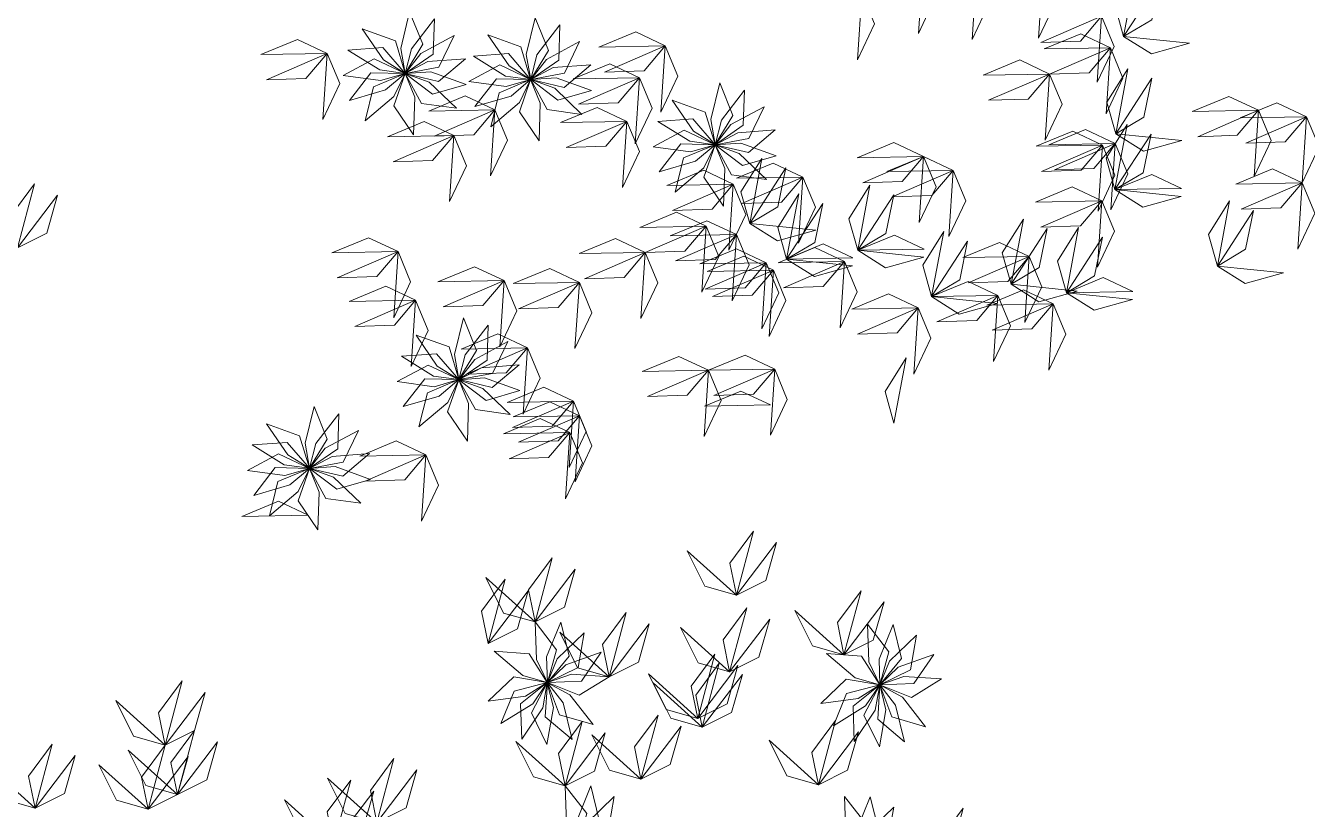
# Model space of a CAD drawing. Header units: inches. Extents: x 15 to 22798, y 21 to 21519.
# Drawn here: x 14806.1 to 14922, y 12322.5 to 12393.4 of the extents above; entities that cross this region are included whole.
import ezdxf

# ---------------------------------------------------------------- set-up
doc = ezdxf.new("R2010")
doc.units = ezdxf.units.IN
doc.header["$MEASUREMENT"] = 0
doc.layers.add('ARREDAMENTO', color=8, linetype='Continuous', lineweight=13)

msp = doc.modelspace()

# ---------------------------------------------------------------- linework, layer by layer
at = {"layer": 'ARREDAMENTO', "lineweight": 0}
for points in [[(14887.26, 12398.66), (14888.4, 12395.92), (14886.87, 12392.67), (14887.26, 12398.66)], [(14892.12, 12398.12), (14893.26, 12395.38), (14891.73, 12392.13), (14892.12, 12398.12)], [(14898.12, 12398.23), (14899.26, 12395.49), (14897.73, 12392.24), (14898.12, 12398.23)], [(14905.43, 12392.41), (14904.63, 12395.26), (14906.54, 12398.3), (14905.43, 12392.41)], [(14905.43, 12392.41), (14907.98, 12393.92), (14908.7, 12397.44), (14905.43, 12392.41)], [(14881.76, 12396.28), (14882.89, 12393.54), (14881.36, 12390.29), (14881.76, 12396.28)], [(14840.86, 12394.65), (14840.06, 12391.33), (14840.46, 12389.06), (14842.06, 12391.7), (14840.86, 12394.65)], [(14843.1, 12394), (14841.02, 12391.3), (14840.46, 12389.06), (14843, 12390.82), (14843.1, 12394)], [(14852.22, 12394.1), (14851.41, 12390.79), (14851.81, 12388.52), (14853.42, 12391.15), (14852.22, 12394.1)], [(14903.43, 12394.25), (14901.52, 12391.99), (14897.93, 12391.87), (14903.43, 12394.25)], [(14903.43, 12394.25), (14904.57, 12391.51), (14903.04, 12388.26), (14903.43, 12394.25)], [(14836.57, 12393.1), (14838.49, 12390.28), (14840.45, 12389.06), (14839.57, 12392.02), (14836.57, 12393.1)], [(14854.45, 12393.45), (14852.37, 12390.75), (14851.81, 12388.51), (14854.35, 12390.27), (14854.45, 12393.45)], [(14863.98, 12391.56), (14861.3, 12392.82), (14857.98, 12391.45), (14863.98, 12391.56)], [(14833.4, 12390.87), (14830.72, 12392.14), (14827.41, 12390.77), (14833.4, 12390.87)], [(14844.88, 12392.49), (14841.88, 12390.88), (14840.46, 12389.06), (14843.49, 12389.63), (14844.88, 12392.49)], [(14847.93, 12392.55), (14849.85, 12389.74), (14851.8, 12388.52), (14850.92, 12391.47), (14847.93, 12392.55)], [(14856.23, 12391.95), (14853.23, 12390.33), (14851.82, 12388.51), (14854.85, 12389.08), (14856.23, 12391.95)], [(14904.23, 12391.39), (14901.55, 12392.66), (14898.24, 12391.28), (14904.23, 12391.39)], [(14905.43, 12392.41), (14907.94, 12390.83), (14911.4, 12391.8), (14905.43, 12392.41)], [(14833.4, 12390.87), (14831.48, 12388.61), (14827.9, 12388.49), (14833.4, 12390.87)], [(14833.4, 12390.87), (14834.54, 12388.14), (14833.01, 12384.89), (14833.4, 12390.87)], [(14835.26, 12391.17), (14838.16, 12389.38), (14840.45, 12389.06), (14838.44, 12391.4), (14835.26, 12391.17)], [(14846.62, 12390.63), (14849.52, 12388.83), (14851.8, 12388.52), (14849.79, 12390.86), (14846.62, 12390.63)], [(14863.98, 12391.56), (14862.06, 12389.3), (14858.47, 12389.18), (14863.98, 12391.56)], [(14863.98, 12391.56), (14865.11, 12388.82), (14863.58, 12385.57), (14863.98, 12391.56)], [(14904.23, 12391.39), (14902.32, 12389.13), (14898.73, 12389.01), (14904.23, 12391.39)], [(14904.23, 12391.39), (14905.37, 12388.65), (14903.84, 12385.41), (14904.23, 12391.39)], [(14834.85, 12388.88), (14838.23, 12388.42), (14840.45, 12389.06), (14837.66, 12390.38), (14834.85, 12388.88)], [(14845.9, 12390.39), (14842.5, 12390.14), (14840.46, 12389.05), (14843.47, 12388.34), (14845.9, 12390.39)], [(14846.21, 12388.33), (14849.58, 12387.87), (14851.8, 12388.51), (14849.01, 12389.83), (14846.21, 12388.33)], [(14857.25, 12389.85), (14853.85, 12389.59), (14851.82, 12388.51), (14854.82, 12387.8), (14857.25, 12389.85)], [(14861.64, 12388.67), (14858.96, 12389.93), (14855.65, 12388.56), (14861.64, 12388.67)], [(14898.73, 12389.01), (14896.05, 12390.28), (14892.73, 12388.9), (14898.73, 12389.01)], [(14904.72, 12383.6), (14903.92, 12386.45), (14905.82, 12389.49), (14904.72, 12383.6)], [(14835.41, 12386.61), (14838.68, 12387.57), (14840.45, 12389.06), (14837.36, 12389.13), (14835.41, 12386.61)], [(14836.84, 12384.77), (14839.44, 12386.98), (14840.45, 12389.05), (14837.6, 12387.86), (14836.84, 12384.77)], [(14841.22, 12383.5), (14841.32, 12386.91), (14840.45, 12389.05), (14839.43, 12386.14), (14841.22, 12383.5)], [(14845.97, 12388.07), (14842.76, 12389.21), (14840.46, 12389.05), (14842.92, 12387.18), (14845.97, 12388.07)], [(14845.09, 12385.91), (14842.63, 12388.26), (14840.46, 12389.05), (14841.94, 12386.34), (14845.09, 12385.91)], [(14846.76, 12386.07), (14850.03, 12387.02), (14851.8, 12388.51), (14848.71, 12388.58), (14846.76, 12386.07)], [(14848.19, 12384.23), (14850.79, 12386.43), (14851.8, 12388.51), (14848.95, 12387.32), (14848.19, 12384.23)], [(14852.57, 12382.96), (14852.67, 12386.36), (14851.8, 12388.5), (14850.78, 12385.59), (14852.57, 12382.96)], [(14857.32, 12387.52), (14854.12, 12388.67), (14851.81, 12388.5), (14854.27, 12386.63), (14857.32, 12387.52)], [(14856.44, 12385.36), (14853.98, 12387.72), (14851.81, 12388.5), (14853.29, 12385.8), (14856.44, 12385.36)], [(14861.64, 12388.67), (14859.72, 12386.41), (14856.14, 12386.29), (14861.64, 12388.67)], [(14861.64, 12388.67), (14862.78, 12385.93), (14861.25, 12382.68), (14861.64, 12388.67)], [(14868.9, 12388.2), (14868.09, 12384.89), (14868.49, 12382.62), (14870.09, 12385.25), (14868.9, 12388.2)], [(14898.73, 12389.01), (14896.81, 12386.75), (14893.22, 12386.63), (14898.73, 12389.01)], [(14898.73, 12389.01), (14899.86, 12386.27), (14898.33, 12383.03), (14898.73, 12389.01)], [(14904.72, 12383.6), (14907.26, 12385.11), (14907.98, 12388.63), (14904.72, 12383.6)], [(14848.57, 12385.77), (14845.89, 12387.04), (14842.58, 12385.66), (14848.57, 12385.77)], [(14871.13, 12387.55), (14869.05, 12384.85), (14868.49, 12382.61), (14871.03, 12384.37), (14871.13, 12387.55)], [(14860.51, 12384.73), (14857.82, 12385.99), (14854.51, 12384.62), (14860.51, 12384.73)], [(14864.61, 12386.65), (14866.53, 12383.84), (14868.48, 12382.62), (14867.6, 12385.57), (14864.61, 12386.65)], [(14872.91, 12386.05), (14869.91, 12384.43), (14868.5, 12382.61), (14871.53, 12383.18), (14872.91, 12386.05)], [(14917.63, 12385.73), (14914.95, 12386.99), (14911.63, 12385.62), (14917.63, 12385.73)], [(14921.97, 12385.15), (14919.29, 12386.41), (14915.97, 12385.04), (14921.97, 12385.15)], [(14844.86, 12383.45), (14842.18, 12384.72), (14838.86, 12383.34), (14844.86, 12383.45)], [(14848.57, 12385.77), (14846.65, 12383.51), (14843.07, 12383.39), (14848.57, 12385.77)], [(14848.57, 12385.77), (14849.71, 12383.03), (14848.18, 12379.79), (14848.57, 12385.77)], [(14860.51, 12384.73), (14858.59, 12382.47), (14855, 12382.35), (14860.51, 12384.73)], [(14860.51, 12384.73), (14861.64, 12381.99), (14860.11, 12378.74), (14860.51, 12384.73)], [(14863.3, 12384.72), (14866.2, 12382.93), (14868.48, 12382.61), (14866.47, 12384.95), (14863.3, 12384.72)], [(14917.63, 12385.73), (14915.71, 12383.47), (14912.13, 12383.34), (14917.63, 12385.73)], [(14921.97, 12385.15), (14920.05, 12382.89), (14916.47, 12382.77), (14921.97, 12385.15)], [(14917.63, 12385.73), (14918.77, 12382.99), (14917.24, 12379.74), (14917.63, 12385.73)], [(14921.97, 12385.15), (14923.1, 12382.41), (14921.57, 12379.16), (14921.97, 12385.15)], [(14862.89, 12382.43), (14866.26, 12381.97), (14868.48, 12382.61), (14865.69, 12383.93), (14862.89, 12382.43)], [(14873.93, 12383.95), (14870.53, 12383.69), (14868.5, 12382.61), (14871.5, 12381.9), (14873.93, 12383.95)], [(14903.52, 12382.58), (14900.84, 12383.85), (14897.52, 12382.48), (14903.52, 12382.58)], [(14904.67, 12382.72), (14901.99, 12383.98), (14898.68, 12382.61), (14904.67, 12382.72)], [(14904.65, 12378.55), (14903.85, 12381.41), (14905.76, 12384.45), (14904.65, 12378.55)], [(14904.65, 12378.55), (14907.2, 12380.07), (14907.92, 12383.58), (14904.65, 12378.55)], [(14904.72, 12383.6), (14907.23, 12382.02), (14910.68, 12382.99), (14904.72, 12383.6)], [(14844.86, 12383.45), (14842.94, 12381.19), (14839.36, 12381.07), (14844.86, 12383.45)], [(14844.86, 12383.45), (14845.99, 12380.71), (14844.46, 12377.47), (14844.86, 12383.45)], [(14863.44, 12380.17), (14866.71, 12381.12), (14868.48, 12382.61), (14865.39, 12382.68), (14863.44, 12380.17)], [(14864.87, 12378.33), (14867.47, 12380.53), (14868.48, 12382.6), (14865.63, 12381.42), (14864.87, 12378.33)], [(14869.25, 12377.06), (14869.35, 12380.46), (14868.48, 12382.6), (14867.46, 12379.69), (14869.25, 12377.06)], [(14874, 12381.62), (14870.8, 12382.77), (14868.49, 12382.6), (14870.95, 12380.73), (14874, 12381.62)], [(14873.12, 12379.46), (14870.66, 12381.81), (14868.49, 12382.6), (14869.97, 12379.89), (14873.12, 12379.46)], [(14887.33, 12381.55), (14884.65, 12382.82), (14881.33, 12381.44), (14887.33, 12381.55)], [(14903.52, 12382.58), (14901.6, 12380.32), (14898.01, 12380.2), (14903.52, 12382.58)], [(14904.67, 12382.72), (14902.75, 12380.46), (14899.17, 12380.34), (14904.67, 12382.72)], [(14903.52, 12382.58), (14904.65, 12379.85), (14903.12, 12376.6), (14903.52, 12382.58)], [(14904.67, 12382.72), (14905.81, 12379.98), (14904.28, 12376.73), (14904.67, 12382.72)], [(14871.62, 12375.49), (14870.82, 12378.34), (14872.72, 12381.38), (14871.62, 12375.49)], [(14887.33, 12381.55), (14885.41, 12379.29), (14881.83, 12379.17), (14887.33, 12381.55)], [(14890.01, 12380.29), (14887.33, 12381.55), (14884.02, 12380.18), (14890.01, 12380.29)], [(14887.33, 12381.55), (14888.47, 12378.81), (14886.94, 12375.57), (14887.33, 12381.55)], [(14870.13, 12379.04), (14867.45, 12380.31), (14864.13, 12378.93), (14870.13, 12379.04)], [(14876.41, 12379.68), (14873.73, 12380.95), (14870.42, 12379.58), (14876.41, 12379.68)], [(14871.62, 12375.49), (14874.16, 12377), (14874.88, 12380.52), (14871.62, 12375.49)], [(14890.01, 12380.29), (14888.09, 12378.03), (14884.51, 12377.91), (14890.01, 12380.29)], [(14890.01, 12380.29), (14891.15, 12377.55), (14889.62, 12374.3), (14890.01, 12380.29)], [(14921.57, 12379.16), (14918.89, 12380.43), (14915.58, 12379.05), (14921.57, 12379.16)], [(14805.38, 12373.28), (14804.8, 12376.19), (14806.93, 12379.08), (14805.38, 12373.28)], [(14870.13, 12379.04), (14868.21, 12376.78), (14864.62, 12376.66), (14870.13, 12379.04)], [(14870.13, 12379.04), (14871.26, 12376.3), (14869.73, 12373.06), (14870.13, 12379.04)], [(14876.41, 12379.68), (14874.49, 12377.42), (14870.91, 12377.3), (14876.41, 12379.68)], [(14876.41, 12379.68), (14877.55, 12376.95), (14876.02, 12373.7), (14876.41, 12379.68)], [(14881.38, 12373.06), (14880.58, 12375.91), (14882.49, 12378.96), (14881.38, 12373.06)], [(14910.65, 12378.66), (14907.97, 12379.92), (14904.65, 12378.55), (14910.65, 12378.66)], [(14921.57, 12379.16), (14919.66, 12376.9), (14916.07, 12376.78), (14921.57, 12379.16)], [(14921.57, 12379.16), (14922.71, 12376.42), (14921.18, 12373.18), (14921.57, 12379.16)], [(14805.38, 12373.28), (14808.04, 12374.61), (14809.01, 12378.06), (14805.38, 12373.28)], [(14874.95, 12372.27), (14874.15, 12375.12), (14876.06, 12378.16), (14874.95, 12372.27)], [(14881.38, 12373.06), (14883.93, 12374.58), (14884.65, 12378.09), (14881.38, 12373.06)], [(14903.45, 12377.54), (14900.77, 12378.8), (14897.46, 12377.43), (14903.45, 12377.54)], [(14904.65, 12378.55), (14907.16, 12376.98), (14910.62, 12377.94), (14904.65, 12378.55)], [(14874.95, 12372.27), (14877.5, 12373.78), (14878.22, 12377.3), (14874.95, 12372.27)], [(14903.45, 12377.54), (14901.53, 12375.28), (14897.95, 12375.16), (14903.45, 12377.54)], [(14903.45, 12377.54), (14904.59, 12374.8), (14903.06, 12371.55), (14903.45, 12377.54)], [(14913.91, 12371.64), (14913.11, 12374.49), (14915.02, 12377.54), (14913.91, 12371.64)], [(14913.91, 12371.64), (14916.46, 12373.16), (14917.18, 12376.67), (14913.91, 12371.64)], [(14867.68, 12375.25), (14865, 12376.52), (14861.68, 12375.14), (14867.68, 12375.25)], [(14870.42, 12374.48), (14867.74, 12375.74), (14864.42, 12374.37), (14870.42, 12374.48)], [(14871.62, 12375.49), (14874.13, 12373.91), (14877.58, 12374.88), (14871.62, 12375.49)], [(14895.25, 12369.99), (14894.45, 12372.84), (14896.36, 12375.88), (14895.25, 12369.99)], [(14867.68, 12375.25), (14865.76, 12372.99), (14862.17, 12372.87), (14867.68, 12375.25)], [(14870.42, 12374.48), (14868.5, 12372.22), (14864.91, 12372.1), (14870.42, 12374.48)], [(14867.68, 12375.25), (14868.81, 12372.51), (14867.28, 12369.27), (14867.68, 12375.25)], [(14870.42, 12374.48), (14871.55, 12371.74), (14870.02, 12368.49), (14870.42, 12374.48)], [(14887.38, 12373.17), (14884.7, 12374.43), (14881.38, 12373.06), (14887.38, 12373.17)], [(14888.06, 12368.87), (14887.26, 12371.72), (14889.16, 12374.76), (14888.06, 12368.87)], [(14895.25, 12369.99), (14897.8, 12371.5), (14898.52, 12375.02), (14895.25, 12369.99)], [(14900.25, 12369.23), (14899.45, 12372.08), (14901.36, 12375.12), (14900.25, 12369.23)], [(14900.25, 12369.23), (14902.8, 12370.74), (14903.52, 12374.26), (14900.25, 12369.23)], [(14839.82, 12372.94), (14837.14, 12374.2), (14833.82, 12372.83), (14839.82, 12372.94)], [(14862.17, 12372.87), (14859.49, 12374.13), (14856.18, 12372.76), (14862.17, 12372.87)], [(14873.1, 12371.94), (14870.42, 12373.2), (14867.11, 12371.83), (14873.1, 12371.94)], [(14880.19, 12372.05), (14877.51, 12373.31), (14874.19, 12371.94), (14880.19, 12372.05)], [(14880.19, 12372.05), (14877.51, 12373.31), (14874.19, 12371.94), (14880.19, 12372.05)], [(14880.95, 12372.38), (14878.27, 12373.64), (14874.95, 12372.27), (14880.95, 12372.38)], [(14888.06, 12368.87), (14890.61, 12370.38), (14891.32, 12373.9), (14888.06, 12368.87)], [(14896.88, 12372.5), (14894.2, 12373.77), (14890.89, 12372.4), (14896.88, 12372.5)], [(14839.82, 12372.94), (14837.9, 12370.68), (14834.31, 12370.56), (14839.82, 12372.94)], [(14839.82, 12372.94), (14840.95, 12370.2), (14839.42, 12366.95), (14839.82, 12372.94)], [(14862.17, 12372.87), (14860.26, 12370.61), (14856.67, 12370.49), (14862.17, 12372.87)], [(14862.17, 12372.87), (14863.31, 12370.13), (14861.78, 12366.89), (14862.17, 12372.87)], [(14873.1, 12371.94), (14871.19, 12369.68), (14867.6, 12369.55), (14873.1, 12371.94)], [(14873.76, 12371.26), (14871.07, 12372.52), (14867.76, 12371.15), (14873.76, 12371.26)], [(14873.1, 12371.94), (14874.24, 12369.2), (14872.71, 12365.95), (14873.1, 12371.94)], [(14880.19, 12372.05), (14878.27, 12369.79), (14874.68, 12369.67), (14880.19, 12372.05)], [(14880.19, 12372.05), (14878.27, 12369.79), (14874.68, 12369.67), (14880.19, 12372.05)], [(14874.95, 12372.27), (14877.46, 12370.69), (14880.92, 12371.66), (14874.95, 12372.27)], [(14880.19, 12372.05), (14881.32, 12369.31), (14879.79, 12366.06), (14880.19, 12372.05)], [(14880.19, 12372.05), (14881.32, 12369.31), (14879.79, 12366.06), (14880.19, 12372.05)], [(14881.38, 12373.06), (14883.9, 12371.49), (14887.35, 12372.45), (14881.38, 12373.06)], [(14896.88, 12372.5), (14894.97, 12370.24), (14891.38, 12370.12), (14896.88, 12372.5)], [(14896.88, 12372.5), (14898.02, 12369.77), (14896.49, 12366.52), (14896.88, 12372.5)], [(14849.41, 12370.32), (14846.73, 12371.58), (14843.41, 12370.21), (14849.41, 12370.32)], [(14856.21, 12370.16), (14853.53, 12371.42), (14850.21, 12370.05), (14856.21, 12370.16)], [(14873.76, 12371.26), (14871.84, 12369), (14868.25, 12368.88), (14873.76, 12371.26)], [(14873.76, 12371.26), (14874.89, 12368.52), (14873.36, 12365.27), (14873.76, 12371.26)], [(14913.91, 12371.64), (14916.43, 12370.07), (14919.88, 12371.03), (14913.91, 12371.64)], [(14841.4, 12368.54), (14838.72, 12369.81), (14835.4, 12368.44), (14841.4, 12368.54)], [(14849.41, 12370.32), (14847.49, 12368.06), (14843.9, 12367.94), (14849.41, 12370.32)], [(14849.41, 12370.32), (14850.54, 12367.58), (14849.01, 12364.33), (14849.41, 12370.32)], [(14856.21, 12370.16), (14854.29, 12367.9), (14850.7, 12367.78), (14856.21, 12370.16)], [(14856.21, 12370.16), (14857.34, 12367.42), (14855.81, 12364.17), (14856.21, 12370.16)], [(14894.05, 12368.98), (14891.37, 12370.24), (14888.06, 12368.87), (14894.05, 12368.98)], [(14895.25, 12369.99), (14897.76, 12368.41), (14901.22, 12369.38), (14895.25, 12369.99)], [(14906.25, 12369.34), (14903.57, 12370.6), (14900.25, 12369.23), (14906.25, 12369.34)], [(14841.4, 12368.54), (14839.48, 12366.28), (14835.9, 12366.16), (14841.4, 12368.54)], [(14841.4, 12368.54), (14842.53, 12365.81), (14841, 12362.56), (14841.4, 12368.54)], [(14886.86, 12367.86), (14884.18, 12369.12), (14880.86, 12367.75), (14886.86, 12367.86)], [(14888.06, 12368.87), (14890.57, 12367.29), (14894.03, 12368.26), (14888.06, 12368.87)], [(14894.05, 12368.98), (14892.14, 12366.72), (14888.55, 12366.6), (14894.05, 12368.98)], [(14899.06, 12368.21), (14896.38, 12369.48), (14893.06, 12368.11), (14899.06, 12368.21)], [(14894.05, 12368.98), (14895.19, 12366.24), (14893.66, 12362.99), (14894.05, 12368.98)], [(14900.25, 12369.23), (14902.77, 12367.65), (14906.22, 12368.62), (14900.25, 12369.23)], [(14886.86, 12367.86), (14884.94, 12365.6), (14881.36, 12365.48), (14886.86, 12367.86)], [(14886.86, 12367.86), (14887.99, 12365.12), (14886.46, 12361.87), (14886.86, 12367.86)], [(14899.06, 12368.21), (14897.14, 12365.95), (14893.55, 12365.83), (14899.06, 12368.21)], [(14899.06, 12368.21), (14900.19, 12365.48), (14898.66, 12362.23), (14899.06, 12368.21)], [(14845.73, 12366.95), (14844.92, 12363.64), (14845.32, 12361.37), (14846.92, 12364), (14845.73, 12366.95)], [(14847.96, 12366.3), (14845.88, 12363.6), (14845.32, 12361.37), (14847.86, 12363.12), (14847.96, 12366.3)], [(14841.44, 12365.4), (14843.36, 12362.59), (14845.31, 12361.37), (14844.43, 12364.32), (14841.44, 12365.4)], [(14851.52, 12364.24), (14848.84, 12365.5), (14845.52, 12364.13), (14851.52, 12364.24)], [(14849.74, 12364.8), (14846.74, 12363.18), (14845.33, 12361.36), (14848.36, 12361.93), (14849.74, 12364.8)], [(14851.52, 12364.24), (14849.6, 12361.98), (14846.02, 12361.86), (14851.52, 12364.24)], [(14851.52, 12364.24), (14852.66, 12361.5), (14851.13, 12358.25), (14851.52, 12364.24)], [(14839.72, 12361.18), (14843.09, 12360.72), (14845.31, 12361.36), (14842.52, 12362.68), (14839.72, 12361.18)], [(14840.13, 12363.48), (14843.03, 12361.68), (14845.31, 12361.37), (14843.3, 12363.71), (14840.13, 12363.48)], [(14850.76, 12362.7), (14847.36, 12362.44), (14845.33, 12361.36), (14848.33, 12360.65), (14850.76, 12362.7)], [(14867.88, 12362.21), (14865.2, 12363.47), (14861.89, 12362.1), (14867.88, 12362.21)], [(14873.88, 12362.32), (14871.2, 12363.58), (14867.88, 12362.21), (14873.88, 12362.32)], [(14884.65, 12357.43), (14883.85, 12360.28), (14885.75, 12363.32), (14884.65, 12357.43)], [(14850.83, 12360.37), (14847.63, 12361.52), (14845.32, 12361.35), (14847.78, 12359.48), (14850.83, 12360.37)], [(14867.88, 12362.21), (14865.96, 12359.95), (14862.38, 12359.83), (14867.88, 12362.21)], [(14867.88, 12362.21), (14869.02, 12359.47), (14867.49, 12356.23), (14867.88, 12362.21)], [(14873.88, 12362.32), (14871.96, 12360.06), (14868.38, 12359.94), (14873.88, 12362.32)], [(14873.88, 12362.32), (14875.01, 12359.58), (14873.48, 12356.33), (14873.88, 12362.32)], [(14840.27, 12358.92), (14843.54, 12359.87), (14845.31, 12361.36), (14842.22, 12361.43), (14840.27, 12358.92)], [(14841.7, 12357.08), (14844.3, 12359.28), (14845.31, 12361.36), (14842.46, 12360.17), (14841.7, 12357.08)], [(14846.08, 12355.81), (14846.18, 12359.21), (14845.31, 12361.35), (14844.29, 12358.44), (14846.08, 12355.81)], [(14849.95, 12358.21), (14847.49, 12360.57), (14845.32, 12361.35), (14846.8, 12358.65), (14849.95, 12358.21)], [(14855.68, 12359.41), (14852.99, 12360.67), (14849.68, 12359.3), (14855.68, 12359.41)], [(14855.68, 12359.41), (14853.76, 12357.15), (14850.17, 12357.03), (14855.68, 12359.41)], [(14856.22, 12358.1), (14853.54, 12359.36), (14850.22, 12357.99), (14856.22, 12358.1)], [(14855.68, 12359.41), (14856.81, 12356.67), (14855.28, 12353.42), (14855.68, 12359.41)], [(14873.5, 12359.07), (14870.82, 12360.33), (14867.51, 12358.96), (14873.5, 12359.07)], [(14832.21, 12358.92), (14831.4, 12355.61), (14831.81, 12353.34), (14833.41, 12355.97), (14832.21, 12358.92)], [(14834.45, 12358.27), (14832.36, 12355.58), (14831.81, 12353.34), (14834.35, 12355.09), (14834.45, 12358.27)], [(14856.22, 12358.1), (14854.3, 12355.84), (14850.71, 12355.71), (14856.22, 12358.1)], [(14856.22, 12358.1), (14857.35, 12355.36), (14855.82, 12352.11), (14856.22, 12358.1)], [(14827.92, 12357.37), (14829.84, 12354.56), (14831.8, 12353.34), (14830.91, 12356.29), (14827.92, 12357.37)], [(14855.35, 12356.58), (14852.67, 12357.84), (14849.36, 12356.47), (14855.35, 12356.58)], [(14836.23, 12356.77), (14833.23, 12355.15), (14831.81, 12353.33), (14834.84, 12353.9), (14836.23, 12356.77)], [(14842.33, 12354.56), (14839.65, 12355.82), (14836.34, 12354.45), (14842.33, 12354.56)], [(14855.35, 12356.58), (14853.43, 12354.32), (14849.85, 12354.19), (14855.35, 12356.58)], [(14855.35, 12356.58), (14856.49, 12353.84), (14854.96, 12350.59), (14855.35, 12356.58)], [(14826.2, 12353.15), (14829.58, 12352.7), (14831.79, 12353.33), (14829.01, 12354.65), (14826.2, 12353.15)], [(14826.61, 12355.45), (14829.51, 12353.66), (14831.8, 12353.34), (14829.78, 12355.68), (14826.61, 12355.45)], [(14837.24, 12354.67), (14833.85, 12354.41), (14831.81, 12353.33), (14834.81, 12352.62), (14837.24, 12354.67)], [(14842.33, 12354.56), (14840.41, 12352.3), (14836.83, 12352.18), (14842.33, 12354.56)], [(14842.33, 12354.56), (14843.47, 12351.82), (14841.94, 12348.57), (14842.33, 12354.56)], [(14826.76, 12350.89), (14830.03, 12351.85), (14831.79, 12353.33), (14828.71, 12353.4), (14826.76, 12350.89)], [(14837.32, 12352.34), (14834.11, 12353.49), (14831.81, 12353.33), (14834.26, 12351.46), (14837.32, 12352.34)], [(14828.19, 12349.05), (14830.79, 12351.25), (14831.79, 12353.33), (14828.95, 12352.14), (14828.19, 12349.05)], [(14832.56, 12347.78), (14832.67, 12351.19), (14831.8, 12353.32), (14830.78, 12350.41), (14832.56, 12347.78)], [(14836.44, 12350.18), (14833.97, 12352.54), (14831.81, 12353.32), (14833.29, 12350.62), (14836.44, 12350.18)], [(14831.67, 12349.09), (14828.99, 12350.36), (14825.67, 12348.99), (14831.67, 12349.09)], [(14870.42, 12341.86), (14869.83, 12344.76), (14871.96, 12347.65), (14870.42, 12341.86)], [(14870.42, 12341.86), (14873.07, 12343.18), (14874.05, 12346.63), (14870.42, 12341.86)], [(14870.42, 12341.86), (14867.57, 12342.67), (14865.97, 12345.88), (14870.42, 12341.86)], [(14852.2, 12339.44), (14851.61, 12342.35), (14853.74, 12345.24), (14852.2, 12339.44)], [(14852.2, 12339.44), (14854.85, 12340.77), (14855.83, 12344.22), (14852.2, 12339.44)], [(14847.95, 12337.5), (14847.36, 12340.41), (14849.49, 12343.3), (14847.95, 12337.5)], [(14852.2, 12339.44), (14849.34, 12340.25), (14847.74, 12343.46), (14852.2, 12339.44)], [(14847.95, 12337.5), (14850.6, 12338.82), (14851.58, 12342.27), (14847.95, 12337.5)], [(14880.14, 12336.47), (14879.55, 12339.38), (14881.68, 12342.27), (14880.14, 12336.47)], [(14869.8, 12334.92), (14869.22, 12337.83), (14871.34, 12340.72), (14869.8, 12334.92)], [(14880.14, 12336.47), (14882.79, 12337.79), (14883.77, 12341.25), (14880.14, 12336.47)], [(14858.9, 12334.49), (14858.31, 12337.4), (14860.44, 12340.29), (14858.9, 12334.49)], [(14869.8, 12334.92), (14872.45, 12336.25), (14873.43, 12339.7), (14869.8, 12334.92)], [(14880.14, 12336.47), (14877.28, 12337.28), (14875.68, 12340.49), (14880.14, 12336.47)], [(14852.2, 12339.44), (14852.32, 12336.04), (14853.32, 12333.96), (14854.15, 12336.93), (14852.2, 12339.44)], [(14854.53, 12339.43), (14853.25, 12336.27), (14853.32, 12333.96), (14855.29, 12336.34), (14854.53, 12339.43)], [(14856.65, 12338.46), (14854.2, 12336.09), (14853.33, 12333.96), (14856.09, 12335.33), (14856.65, 12338.46)], [(14858.9, 12334.49), (14856.04, 12335.3), (14854.44, 12338.51), (14858.9, 12334.49)], [(14858.9, 12334.49), (14861.55, 12335.81), (14862.53, 12339.27), (14858.9, 12334.49)], [(14869.8, 12334.92), (14866.95, 12335.73), (14865.35, 12338.94), (14869.8, 12334.92)], [(14882.26, 12339.24), (14882.38, 12335.83), (14883.38, 12333.75), (14884.21, 12336.73), (14882.26, 12339.24)], [(14884.59, 12339.22), (14883.31, 12336.06), (14883.39, 12333.75), (14885.35, 12336.13), (14884.59, 12339.22)], [(14886.71, 12338.25), (14884.26, 12335.89), (14883.39, 12333.75), (14886.15, 12335.12), (14886.71, 12338.25)], [(14848.49, 12336.79), (14851.1, 12334.6), (14853.31, 12333.96), (14851.66, 12336.56), (14848.49, 12336.79)], [(14858.19, 12336.72), (14854.99, 12335.55), (14853.33, 12333.95), (14856.41, 12334.08), (14858.19, 12336.72)], [(14866.91, 12330.72), (14866.33, 12333.63), (14868.46, 12336.52), (14866.91, 12330.72)], [(14878.55, 12336.59), (14881.16, 12334.4), (14883.38, 12333.75), (14881.72, 12336.36), (14878.55, 12336.59)], [(14888.26, 12336.51), (14885.05, 12335.34), (14883.39, 12333.75), (14886.47, 12333.88), (14888.26, 12336.51)], [(14867.32, 12329.92), (14866.74, 12332.82), (14868.86, 12335.71), (14867.32, 12329.92)], [(14866.91, 12330.72), (14869.57, 12332.04), (14870.55, 12335.5), (14866.91, 12330.72)], [(14818.75, 12328.3), (14818.16, 12331.21), (14820.29, 12334.1), (14818.75, 12328.3)], [(14847.97, 12332.26), (14851.35, 12332.74), (14853.31, 12333.95), (14850.27, 12334.47), (14847.97, 12332.26)], [(14849.12, 12330.24), (14852.01, 12332.04), (14853.31, 12333.95), (14850.32, 12333.18), (14849.12, 12330.24)], [(14851, 12328.85), (14852.9, 12331.68), (14853.31, 12333.95), (14850.89, 12332.03), (14851, 12328.85)], [(14853.27, 12328.35), (14853.86, 12331.7), (14853.31, 12333.94), (14851.88, 12331.21), (14853.27, 12328.35)], [(14855.56, 12328.81), (14854.73, 12332.12), (14853.32, 12333.94), (14853.12, 12330.87), (14855.56, 12328.81)], [(14857.45, 12330.17), (14855.35, 12332.85), (14853.32, 12333.94), (14854.4, 12331.05), (14857.45, 12330.17)], [(14858.9, 12334.49), (14855.5, 12334.73), (14853.33, 12333.95), (14856.19, 12332.81), (14858.9, 12334.49)], [(14866.91, 12330.72), (14864.06, 12331.53), (14862.46, 12334.74), (14866.91, 12330.72)], [(14867.32, 12329.92), (14864.47, 12330.73), (14862.87, 12333.94), (14867.32, 12329.92)], [(14867.32, 12329.92), (14869.97, 12331.24), (14870.95, 12334.69), (14867.32, 12329.92)], [(14878.04, 12332.06), (14881.41, 12332.53), (14883.37, 12333.75), (14880.33, 12334.26), (14878.04, 12332.06)], [(14879.19, 12330.03), (14882.08, 12331.84), (14883.37, 12333.74), (14880.38, 12332.98), (14879.19, 12330.03)], [(14881.06, 12328.64), (14882.97, 12331.47), (14883.37, 12333.74), (14880.96, 12331.82), (14881.06, 12328.64)], [(14883.34, 12328.14), (14883.93, 12331.5), (14883.38, 12333.74), (14881.95, 12331), (14883.34, 12328.14)], [(14885.62, 12328.61), (14884.79, 12331.91), (14883.38, 12333.74), (14883.19, 12330.66), (14885.62, 12328.61)], [(14887.52, 12329.96), (14885.42, 12332.65), (14883.38, 12333.74), (14884.46, 12330.85), (14887.52, 12329.96)], [(14888.96, 12334.29), (14885.56, 12334.52), (14883.39, 12333.74), (14886.26, 12332.61), (14888.96, 12334.29)], [(14818.75, 12328.3), (14821.4, 12329.62), (14822.38, 12333.07), (14818.75, 12328.3)], [(14818.75, 12328.3), (14815.89, 12329.11), (14814.29, 12332.32), (14818.75, 12328.3)], [(14854.91, 12324.62), (14854.33, 12327.53), (14856.46, 12330.42), (14854.91, 12324.62)], [(14861.78, 12325.22), (14861.19, 12328.13), (14863.32, 12331.02), (14861.78, 12325.22)], [(14877.82, 12324.72), (14877.23, 12327.63), (14879.36, 12330.52), (14877.82, 12324.72)], [(14819.86, 12323.83), (14819.27, 12326.73), (14821.4, 12329.62), (14819.86, 12323.83)], [(14854.91, 12324.62), (14857.57, 12325.95), (14858.54, 12329.4), (14854.91, 12324.62)], [(14861.78, 12325.22), (14858.93, 12326.03), (14857.33, 12329.24), (14861.78, 12325.22)], [(14861.78, 12325.22), (14864.43, 12326.54), (14865.41, 12330), (14861.78, 12325.22)], [(14877.82, 12324.72), (14880.47, 12326.04), (14881.45, 12329.49), (14877.82, 12324.72)], [(14806.98, 12322.59), (14806.4, 12325.5), (14808.52, 12328.39), (14806.98, 12322.59)], [(14817.2, 12322.5), (14816.62, 12325.41), (14818.75, 12328.3), (14817.2, 12322.5)], [(14819.86, 12323.83), (14822.51, 12325.15), (14823.49, 12328.6), (14819.86, 12323.83)], [(14854.91, 12324.62), (14852.06, 12325.43), (14850.46, 12328.64), (14854.91, 12324.62)], [(14877.82, 12324.72), (14874.97, 12325.53), (14873.37, 12328.74), (14877.82, 12324.72)], [(14806.98, 12322.59), (14809.64, 12323.92), (14810.61, 12327.37), (14806.98, 12322.59)], [(14819.86, 12323.83), (14817, 12324.63), (14815.4, 12327.84), (14819.86, 12323.83)], [(14817.2, 12322.5), (14819.86, 12323.83), (14820.83, 12327.28), (14817.2, 12322.5)], [(14837.89, 12321.29), (14837.31, 12324.19), (14839.43, 12327.08), (14837.89, 12321.29)], [(14806.98, 12322.59), (14804.13, 12323.4), (14802.53, 12326.61), (14806.98, 12322.59)], [(14817.2, 12322.5), (14814.35, 12323.31), (14812.75, 12326.52), (14817.2, 12322.5)], [(14837.89, 12321.29), (14840.55, 12322.61), (14841.52, 12326.06), (14837.89, 12321.29)], [(14833.98, 12319.34), (14833.4, 12322.25), (14835.53, 12325.14), (14833.98, 12319.34)], [(14837.89, 12321.29), (14835.04, 12322.1), (14833.44, 12325.31), (14837.89, 12321.29)], [(14854.91, 12324.62), (14855.03, 12321.22), (14856.04, 12319.14), (14856.87, 12322.11), (14854.91, 12324.62)], [(14857.24, 12324.61), (14855.97, 12321.45), (14856.04, 12319.14), (14858.01, 12321.52), (14857.24, 12324.61)], [(14833.98, 12319.34), (14831.13, 12320.15), (14829.53, 12323.36), (14833.98, 12319.34)], [(14833.98, 12319.34), (14836.64, 12320.66), (14837.62, 12324.12), (14833.98, 12319.34)], [(14859.36, 12323.64), (14856.91, 12321.27), (14856.04, 12319.14), (14858.8, 12320.51), (14859.36, 12323.64)], [(14880.19, 12323.65), (14880.31, 12320.25), (14881.31, 12318.17), (14882.14, 12321.14), (14880.19, 12323.65)], [(14882.52, 12323.63), (14881.24, 12320.47), (14881.31, 12318.17), (14883.28, 12320.55), (14882.52, 12323.63)], [(14884.64, 12322.67), (14882.19, 12320.3), (14881.32, 12318.17), (14884.08, 12319.54), (14884.64, 12322.67)], [(14889.37, 12316.78), (14888.79, 12319.69), (14890.92, 12322.58), (14889.37, 12316.78)]]:
    msp.add_lwpolyline(points, dxfattribs=at)

doc.saveas('drawing.dxf')
